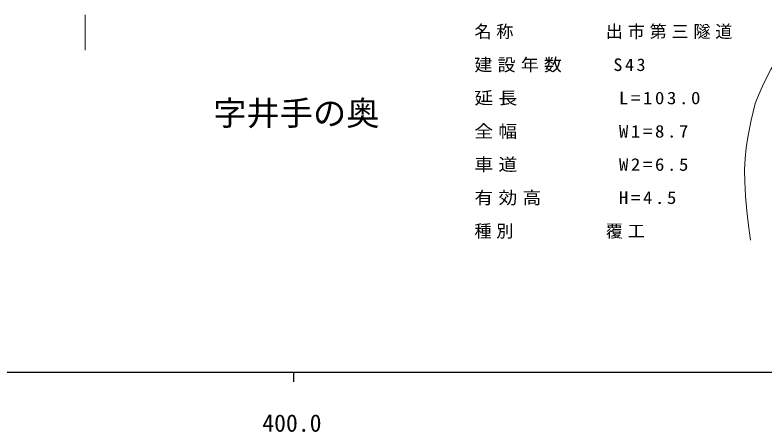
# Model space of a CAD drawing. Units: millimetres, scale not verified. Extents: x -14352 to 625648, y -196871 to 163129.
# Drawn here: x 384355 to 463173, y -18157 to 25746 of the extents above; entities that cross this region are included whole.
import ezdxf
from ezdxf.enums import TextEntityAlignment as Align

# ---------------------------------------------------------------- set-up
doc = ezdxf.new("R2010")
doc.units = ezdxf.units.MM
doc.header["$LTSCALE"] = 1000
for name, color, linetype, lineweight in [('M-TTL-BAND', 7, 'Continuous', 25), ('S-BGD', 1, 'Continuous', 13), ('S-BGD-HTXT', 6, 'Continuous', 13), ('S-STR-STR2', 4, 'Continuous', 13)]:
    doc.layers.add(name, color=color, linetype=linetype, lineweight=lineweight)
doc.styles.add('ＭＳ ゴシック', font='')
doc.styles.get('ＭＳ ゴシック').set_extended_font_data('MS Gothic')

msp = doc.modelspace()

# ---------------------------------------------------------------- linework, layer by layer
at = {"layer": 'M-TTL-BAND'}
for p, q in [((-14352, -11871), (524648, -11871)), ((413648, -11871), (413648, -12871))]:
    msp.add_line(p, q, dxfattribs=at)
at = {"layer": 'S-BGD'}
msp.add_line((391749, 22033), (391749, 25746), dxfattribs=at)
at = {"layer": 'S-STR-STR2'}
for p, q in [((462256, 16443), (461830, 14664)), ((461830, 14664), (461464, 12880)), ((461464, 12880), (461295, 11769)), ((461295, 11769), (461186, 10653)), ((461186, 10653), (461135, 9443)), ((461135, 9443), (461144, 8229)), ((461144, 8229), (461228, 6681)), ((461228, 6681), (461372, 5129)), ((461372, 5129), (461553, 3594)), ((461553, 3594), (461756, 2048))]:
    msp.add_line(p, q, dxfattribs=at)
msp.add_arc((486006, 7600), 25343, 20.42175, 159.57825, dxfattribs=at)

# ---------------------------------------------------------------- texts
at = {"layer": 'M-TTL-BAND', "style": 'ＭＳ ゴシック'}
msp.add_text('400.0', height=1833, dxfattribs=at).set_placement((413493, -18677), align=Align.BOTTOM_CENTER)
at = {"layer": 'S-BGD-HTXT', "style": 'ＭＳ ゴシック'}
msp.add_text('字井手の奥', height=2566, dxfattribs=at).set_placement((405210, 13359), align=Align.BOTTOM_LEFT)
at = {"layer": 'S-STR-STR2', "char_height": 1320, "attachment_point": 7, "style": 'ＭＳ ゴシック'}
for s, insert in [('\\T1.28;名称\u3000\u3000\u3000\u3000出市第三隧道', (432695, 23197)), ('\\T1.29;\\W1.05;建設年数\u3000\u3000S43', (432695, 19697)), ('\\T1.28;\\W1.1;延長\u3000\u3000\u3000\u3000L=103.0', (432695, 16197)), ('\\T1.28;\\W1.1;全幅\u3000\u3000\u3000\u3000W1=8.7', (432695, 12697)), ('\\T1.28;\\W1.1;車道\u3000\u3000\u3000\u3000W2=6.5', (432695, 9197)), ('\\T1.28;\\W1.1;有効高\u3000\u3000\u3000H=4.5', (432695, 5697)), ('\\T1.28;種別\u3000\u3000\u3000\u3000覆工', (432695, 2197))]:
    msp.add_mtext(s, dxfattribs=dict(at, insert=insert))

doc.saveas('drawing.dxf')
